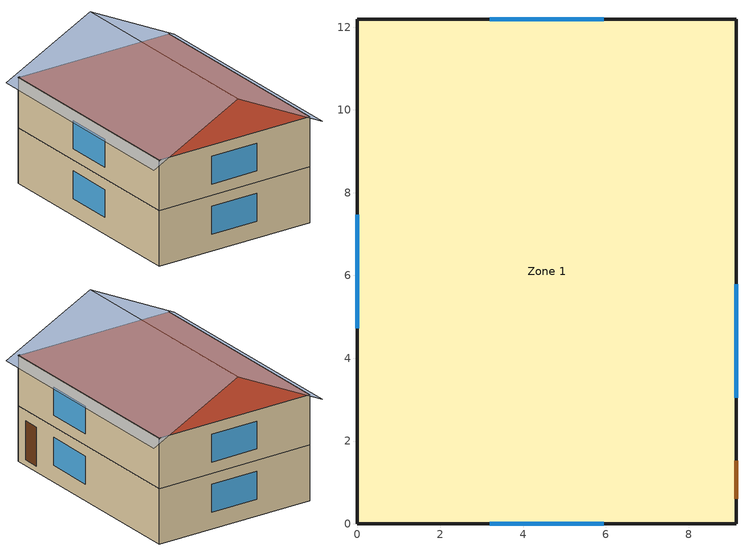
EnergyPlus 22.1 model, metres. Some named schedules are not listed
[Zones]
Zone 1
 floor foundation (Exterior_Slab_UnIns): 0,12.19 9.14,12.19 9.14,0 0,0 z-0.3
 floor adiabatic (Interior_Floor): 0,12.19 9.14,12.19 9.14,0 0,0 z2.74
 wall outside (Exterior_Roof_R-100): 9.14,0 9.14,12.19 0,12.19 0,0 9.14,0 z-0.3:2.74; 9.14,12.19 0,12.19 0,0 9.14,0 9.14,12.19 z2.74:5.49
 window (Ext_Window1_Base): 9.14,3.05 9.14,5.79 / 5.94,12.19 3.2,12.19 / 0,7.47 0,4.72 / 3.2,0 5.94,0 z0.61:2.13; 9.14,3.05 9.14,5.79 / 5.94,12.19 3.2,12.19 / 0,7.47 0,4.72 / 3.2,0 5.94,0 z3.35:4.88
 door (Ext_Door1): 9.14,0.61 9.14,1.52 z0:2.13
 roof outside (Exterior_Roof_R-100): 0,0 9.14,0 9.14,12.19 0,12.19 z5.49
shading: 4.57,-0.3,7.77 9.69,-0.3,5.21 9.69,12.5,5.21 4.57,12.5,7.77; 4.57,12.5,7.77 -0.55,12.5,5.21 -0.55,-0.3,5.21 4.57,-0.3,7.77
[BUILDING]
test4: North Axis=0; Terrain=City; Loads Convergence Tolerance Value=0.04; Temperature Convergence Tolerance Value=0.4; Solar Distribution=FullInteriorAndExterior; Maximum Number of Warmup Days=25; Minimum Number of Warmup Days=6
[SizingPeriod:DesignDay] Day of Month=21; DryBulb Temperature Range Modifier Type=DefaultMultipliers; Humidity Condition Type=Wetbulb; Barometric Pressure=99110; Rain Indicator=No; Snow Indicator=No; Daylight Saving Time Indicator=No
Name | Month | Day Type | Maximum DryBulb Temperature | Daily DryBulb Temperature Range | Wetbulb or DewPoint at Maximum DryBulb | Wind Speed | Wind Direction | Solar Model Indicator | Sky Clearness | ASHRAE Clear Sky Optical Depth for Beam Irradiance taub | ASHRAE Clear Sky Optical Depth for Diffuse Irradiance taud
Chicago Midway Ap Ann Htg 99.6% Condns DB | 1 | WinterDesignDay | -18.7 | 0 | -18.7 | 5.3 | 300 | ASHRAEClearSky | 0
Chicago Midway Ap Ann Htg 99% Condns DB | 1 | WinterDesignDay | -15.4 | 0 | -15.4 | 5.3 | 300 | ASHRAEClearSky | 0
Chicago Midway Ap Ann Clg .4% Condns DB=>MWB | 7 | SummerDesignDay | 33.4 | 8.8 | 23.8 | 5.6 | 220 | ASHRAETau |  | 0.457 | 2.043
Chicago Midway Ap Ann Clg 1% Condns DB=>MWB | 7 | SummerDesignDay | 32 | 8.8 | 23 | 5.6 | 220 | ASHRAETau |  | 0.457 | 2.043
[MATERIAL] Thermal Absorptance=0.9; Solar Absorptance=0.7; Visible Absorptance=0.7
Name | Roughness | Thickness | Conductivity | Density | Specific Heat
G05_25mm_wood | MediumSmooth | 0.0254 | 0.15 | 608 | 1630
G01a_19mm_gypsum_board | MediumSmooth | 0.019 | 0.16 | 800 | 1090
M15_200mm_heavyweight_concrete | MediumRough | 0.2032 | 1.95 | 2240 | 900
Plywood_(Douglas_Fir)_-_12.7mm | Smooth | 0.0127 | 0.12 | 540 | 1210
FG_Attic_R-100 | MediumRough | 0.72644 | 0.0411979 | 64 | 960
[MATERIAL:AIRGAP]
F05_Ceiling_air_space_resistance: Thermal Resistance=0.18
[WINDOWMATERIAL:SIMPLEGLAZINGSYSTEM]
Ext_Window1_Base: UFactor=1.41957; Solar Heat Gain Coefficient=0.6
[WINDOWMATERIAL:SHADE]
HighReflect: Solar Transmittance=0.1; Solar Reflectance=0.8; Visible Transmittance=0.1; Visible Reflectance=0.8; Infrared Hemispherical Emissivity=0.8; Infrared Transmittance=0.1; Thickness=0.005; Conductivity=0.1; Shade to Glass Distance=0.05; Top Opening Multiplier=0.5; Bottom Opening Multiplier=0.5; LeftSide Opening Multiplier=0.5; RightSide Opening Multiplier=0.5; Airflow Permeability=0
[CONSTRUCTION]
Ext_Window1_Base: Ext_Window1_Base
Ext_Door1: G05_25mm_wood
Interior_Floor: Plywood_(Douglas_Fir)_-_12.7mm, F05_Ceiling_air_space_resistance, G01a_19mm_gypsum_board
Exterior_Slab_UnIns: M15_200mm_heavyweight_concrete
Exterior_Roof_R-100: FG_Attic_R-100, Plywood_(Douglas_Fir)_-_12.7mm, G01a_19mm_gypsum_board
[Zone]
Zone 1: Multiplier=1; Volume=482.066; Floor Area=197.698; Part of Total Floor Area=Yes
[WINDOWSHADINGCONTROL]
Shading Control: Zone=Zone 1; Shading Type=ExteriorShade; Shading Control Type=OnIfHighSolarOnWindow; Schedule=Shading Availible; Setpoint=100; Shading Control Is Scheduled=Yes; Glare Control Is Active=No; Shading Device Material=HighReflect; Type of Slat Angle Control for Blinds=FixedSlatAngle; Multiple Surface Control Type=Sequential; Fenestration Surface 1=F-WN-1; Fenestration Surface 2=F-WN-2; Fenestration Surface 3=R-WN-1; Fenestration Surface 4=R-WN-2; Fenestration Surface 5=B-WN-1; Fenestration Surface 6=B-WN-2; Fenestration Surface 7=L-WN-1; Fenestration Surface 8=L-WN-2
[FOUNDATION:KIVA]
Slab Details: Interior Horizontal Insulation Depth=0; Exterior Horizontal Insulation Width=0; Wall Height Above Grade=0.2; Wall Depth Below Slab=0; Footing Depth=1.3716
[SURFACEPROPERTY:EXPOSEDFOUNDATIONPERIMETER]
Slab: Exposed Perimeter Calculation Method=ExposedPerimeterFraction; Exposed Perimeter Fraction=1; Surface Segment 1 Exposed=Yes
[PEOPLE]
Zone Occupants: Zone or ZoneList=Zone 1; Number of People Schedule=OUTAGE:Occupant_Schedule; Number of People Calculation Method=People; Number of People=4; Fraction Radiant=0.3; Sensible Heat Fraction=autocalculate; Activity Level Schedule=Occupant_Activity_Schedule; Carbon Dioxide Generation Rate=3.82e-08; Enable ASHRAE 55 Comfort Warnings=No; Mean Radiant Temperature Calculation Type=ZoneAveraged; Work Efficiency Schedule=Occupant_Eff_Schedule; Clothing Insulation Calculation Method=ClothingInsulationSchedule; Clothing Insulation Calculation Method Schedule=Occupant_Clothing_Schedule; Clothing Insulation Schedule=Occupant_Clothing_Schedule; Air Velocity Schedule=AirVelocitySch; Thermal Comfort Model 1 Type=Pierce
[LIGHTS]
PhiusLights: Zone or ZoneList=Zone 1; Schedule=Phius_Lighting; Design Level Calculation Method=LightingLevel; Lighting Level=12.0697; Return Air Fraction=0; Fraction Radiant=0.6; Fraction Visible=0.2; Fraction Replaceable=1; EndUse Subcategory=General; Return Air Fraction Calculated from Plenum Temperature=No; Return Air Fraction Function of Plenum Temperature Coefficient 1=0; Return Air Fraction Function of Plenum Temperature Coefficient 2=0
[ELECTRICEQUIPMENT] Zone or ZoneList=Zone 1; Schedule=Always_On; Design Level Calculation Method=EquipmentLevel; Fraction Latent=0; Fraction Lost=0; EndUse Subcategory=General
Name | Design Level | Fraction Radiant
Fridge | 0.0507991 | 1
PhiusMELs | 100 | 0.5
[ZONEINFILTRATION:FLOWCOEFFICIENT]
Zone_Infiltration: Zone=Zone 1; Schedule=Always_On; Flow Coefficient=0.004; Stack Coefficient=0.078; Pressure Exponent=0.67; Wind Coefficient=0.17; Shelter Factor=0.9
[ZONEVENTILATION:WINDANDSTACKOPENAREA]
OperableWindows-N: Zone=Zone 1; Opening Area=1; Opening Area Fraction Schedule=WindowFraction2; Opening Effectiveness=autocalculate; Effective Angle=0; Height Difference=1.524; Discharge Coefficient for Opening=autocalculate; Minimum Indoor Temperature=15; Maximum Indoor Temperature=100; Delta Temperature=-100; Minimum Outdoor Temperature=-100; Maximum Outdoor Temperature=100; Maximum Wind Speed=10
[EXTERIOR:LIGHTS]
PhiusExtLight: Schedule=Always_On; Design Level=1; Control Option=AstronomicalClock; EndUse Subcategory=General
[DESIGNSPECIFICATION:OUTDOORAIR]
SZ_DSOA_Zone_1: Outdoor Air Method=Flow/Zone; Outdoor Air Flow per Person=0.00708; Outdoor Air Flow per Zone Floor Area=0; Outdoor Air Flow per Zone=0.0117987; Outdoor Air Flow Air Changes per Hour=0
[DESIGNSPECIFICATION:ZONEAIRDISTRIBUTION]
SZ_DSZAD_Zone_1: Zone Air Distribution Effectiveness in Cooling Mode=1; Zone Air Distribution Effectiveness in Heating Mode=1; Zone Secondary Recirculation Fraction=0; Minimum Zone Ventilation Efficiency=0
[SIZING:ZONE]
Zone 1: Zone Cooling Design Supply Air Temperature Input Method=SupplyAirTemperature; Zone Cooling Design Supply Air Temperature=12.8; Zone Cooling Design Supply Air Temperature Difference=11.11; Zone Heating Design Supply Air Temperature Input Method=SupplyAirTemperature; Zone Heating Design Supply Air Temperature=50; Zone Heating Design Supply Air Temperature Difference=30; Zone Cooling Design Supply Air Humidity Ratio=0.008; Zone Heating Design Supply Air Humidity Ratio=0.008; Design Specification Outdoor Air Object=SZ_DSOA_Zone_1; Cooling Design Air Flow Method=DesignDay; Cooling Design Air Flow Rate=0; Cooling Minimum Air Flow per Zone Floor Area=0.000762; Cooling Minimum Air Flow=0; Cooling Minimum Air Flow Fraction=0.2; Heating Design Air Flow Method=DesignDay; Heating Design Air Flow Rate=0; Heating Maximum Air Flow per Zone Floor Area=0.002032; Heating Maximum Air Flow=0.141576; Heating Maximum Air Flow Fraction=0.3; Design Specification Zone Air Distribution Object=SZ_DSZAD_Zone_1; Account for Dedicated Outdoor Air System=No; Dedicated Outdoor Air System Control Strategy=NeutralSupplyAir; Dedicated Outdoor Air Low Setpoint Temperature for Design=autosize; Dedicated Outdoor Air High Setpoint Temperature for Design=autosize
[ZONECONTROL:THERMOSTAT]
Zone_1_Thermostat: Zone or ZoneList=Zone 1; Control Type Schedule=HVAC_Always_4; Control 1=HP_Thermostat_Dual_SP_Control; Temperature Difference Between Cutout And Setpoint=0
[THERMOSTATSETPOINT:DUALSETPOINT]
HP_Thermostat_Dual_SP_Control: Heating Setpoint Temperature Schedule=Phius_68F; Cooling Setpoint Temperature Schedule=Phius_77F
[ZONEHVAC:PACKAGEDTERMINALHEATPUMP]
Zone1PTHP: Availability Schedule=PTHP_Avail; Cooling Supply Air Flow Rate=autosize; Heating Supply Air Flow Rate=autosize; Cooling Outdoor Air Flow Rate=autosize; Heating Outdoor Air Flow Rate=autosize; Supply Air Fan=Zone1PTHPFan; Heating Coil=Zone1PTHPDXHeatCoil; Heating Convergence Tolerance=0.001; Cooling Coil=Zone1PTHPDXCoolCoil; Cooling Convergence Tolerance=0.001; Supplemental Heating Coil=Zone1PTHPSupHeater; Maximum Supply Air Temperature from Supplemental Heater=50; Maximum Outdoor DryBulb Temperature for Supplemental Heater Operation=10; Fan Placement=BlowThrough; Capacity Control Method=None; Minimum Supply Air Temperature in Cooling Mode=autosize; Maximum Supply Air Temperature in Heating Mode=autosize
[ZONEHVAC:ENERGYRECOVERYVENTILATOR]
ERV1: Availability Schedule=ERV_Avail; Heat Exchanger=ERV_Core; Supply Air Flow Rate=0.047; Exhaust Air Flow Rate=0.047; Supply Air Fan=ERV_Supply_Fan; Exhaust Air Fan=ERV_Exhaust_Fan
[Zone equipment]
Zone 1: ERV1, Zone1PTHP
[FAN:SYSTEMMODEL]
Zone1PTHPFan: Availability Schedule=PTHP_Avail; Design Maximum Air Flow Rate=autosize; Speed Control Method=Continuous; Electric Power Minimum Flow Rate Fraction=0; Design Pressure Rise=0.75; Motor Efficiency=0.9; Motor In Air Stream Fraction=1; Design Electric Power Consumption=autosize; Design Power Sizing Method=TotalEfficiencyAndPressure; Electric Power Per Unit Flow Rate Per Unit Pressure=1.66667; Fan Total Efficiency=0.5; Electric Power Function of Flow Fraction Curve=CombinedPowerAndFanEff; EndUse Subcategory=General; Number of Speeds=1
[FAN:ONOFF] Availability Schedule=Always_On; Fan Total Efficiency=0.6; Pressure Rise=249.089; Maximum Flow Rate=autosize; Motor Efficiency=0.8; Motor In Airstream Fraction=1; EndUse Subcategory=ERV_Fan
ERV_Supply_Fan; ERV_Exhaust_Fan
[COIL:COOLING:DX:SINGLESPEED]
Zone1PTHPDXCoolCoil: Availability Schedule=PTHP_Avail; Gross Rated Total Cooling Capacity=autosize; Gross Rated Sensible Heat Ratio=0.75; Gross Rated Cooling COP=3; Rated Air Flow Rate=autosize; Rated Evaporator Fan Power Per Volume Flow Rate=773.3; Total Cooling Capacity Function of Temperature Curve=HPACCoolCapFT; Total Cooling Capacity Function of Flow Fraction Curve=HPACCoolCapFFF; Energy Input Ratio Function of Temperature Curve=HPACEIRFT; Energy Input Ratio Function of Flow Fraction Curve=HPACEIRFFF; Part Load Fraction Correlation Curve=HPACPLFFPLR; Minimum Outdoor DryBulb Temperature for Compressor Operation=-25; Nominal Time for Condensate Removal to Begin=0; Ratio of Initial Moisture Evaporation Rate and Steady State Latent Capacity=0; Maximum Cycling Rate=0; Latent Capacity Time Constant=0; Condenser Type=AirCooled; Evaporative Condenser Effectiveness=0.9; Evaporative Condenser Pump Rated Power Consumption=0; Crankcase Heater Capacity=0; Maximum Outdoor DryBulb Temperature for Crankcase Heater Operation=10; Basin Heater Capacity=0; Basin Heater Setpoint Temperature=2; Report ASHRAE Standard 127 Performance Ratings=No
[COIL:HEATING:ELECTRIC]
Zone1PTHPSupHeater: Availability Schedule=PTHP_Avail; Efficiency=1; Nominal Capacity=autosize
[COIL:HEATING:DX:SINGLESPEED]
Zone1PTHPDXHeatCoil: Availability Schedule=PTHP_Avail; Gross Rated Heating Capacity=autosize; Gross Rated Heating COP=3; Rated Air Flow Rate=autosize; Rated Supply Fan Power Per Volume Flow Rate=773.3; Heating Capacity Function of Temperature Curve=HPACHeatCapFT; Heating Capacity Function of Flow Fraction Curve=HPACHeatCapFFF; Energy Input Ratio Function of Temperature Curve=HPACHeatEIRFT; Energy Input Ratio Function of Flow Fraction Curve=HPACHeatEIRFFF; Part Load Fraction Correlation Curve=HPACCOOLPLFFPLR; Minimum Outdoor DryBulb Temperature for Compressor Operation=0; Maximum Outdoor DryBulb Temperature for Defrost Operation=5; Crankcase Heater Capacity=200; Maximum Outdoor DryBulb Temperature for Crankcase Heater Operation=10; Defrost Strategy=Resistive; Defrost Control=TIMED; Defrost Time Period Fraction=0.166667; Resistive Defrost Heater Capacity=autosize; Region number for calculating HSPF=4; Secondary Coil Fan Flow Scaling Factor=1.25
[HEATEXCHANGER:AIRTOAIR:SENSIBLEANDLATENT]
ERV_Core: Availability Schedule=Always_On; Nominal Supply Air Flow Rate=0.047; Sensible Effectiveness at 100 Heating Air Flow=0.75; Latent Effectiveness at 100 Heating Air Flow=0.4; Sensible Effectiveness at 75 Heating Air Flow=0.75; Latent Effectiveness at 75 Heating Air Flow=0.4; Sensible Effectiveness at 100 Cooling Air Flow=0.75; Latent Effectiveness at 100 Cooling Air Flow=0.4; Sensible Effectiveness at 75 Cooling Air Flow=0.75; Latent Effectiveness at 75 Cooling Air Flow=0.4; Nominal Electric Power=0; Supply Air Outlet Temperature Control=No; Heat Exchanger Type=Plate; Frost Control Type=ExhaustAirRecirculation; Threshold Temperature=-5; Initial Defrost Time Fraction=0.083; Rate of Defrost Time Fraction Increase=0.012; Economizer Lockout=Yes
[SCHEDULE:COMPACT]
Phius_Lighting: Through: 12/31, For: AllDays, Until: 1:00, 0.008, Until: 2:00, 0.008, Until: 3:00, 0.008, Until: 4:00, 0.008, Until: 5:00, 0.024, Until: 6:00, 0.05, Until: 7:00, 0.056, Until: 8:00, 0.05, Until: 9:00, 0.022, Until: 10:00, 0.015, Until: 11:00, 0.015, Until: 12:00, 0.015, Until: 13:00, 0.015, Until: 14:00, 0.015, Until: 15:00, 0.026, Until: 16:00, 0.015, Until: 17:00, 0.056, Until: 18:00, 0.078, Until: 19:00, 0.105, Until: 20:00, 0.126, Until: 21:00, 0.128, Until: 22:00, 0.088, Until: 23:00, 0.049, Until: 24:00, 0.02
Occupant_Activity_Schedule: Through: 12/31, For: AllDays, Until: 24:00, 120
Occupant_Eff_Schedule: Through: 12/31, For: AllDays, Until: 24:00, 0
Occupant_Clothing_Schedule: Through: 04/30, For: AllDays, Until: 24:00, 1, Through: 09/30, For: AllDays, Until: 24:00, 0.3, Through: 12/31, For: AllDays, Until: 24:00, 1
OUTAGE:Occupant_Schedule: Through: 12/31, For: AllDays, Until: 24:00, 1
[SCHEDULE:CONSTANT]
Name | Hourly Value
WindowFraction2 | 0
HVAC_ALWAYS_4 | 4
Phius_68F | 20
Phius_77F | 25
AirVelocitySch | 0.16
Always_On; ERV_Avail; PTHP_Avail | 1
[CURVE:QUADRATIC] Input Unit Type for X=Dimensionless; Output Unit Type=Dimensionless
Name | Coefficient1 Constant | Coefficient2 x | Coefficient3 x2 | Minimum Value of x | Maximum Value of x
HPACCoolCapFFF | 0.8 | 0.2 | 0 | 0.5 | 1.5
HPACEIRFFF | 1.1552 | -0.1808 | 0.0256 | 0.5 | 1.5
HPACPLFFPLR | 0.85 | 0.15 | 0 | 0 | 1
HPACHeatEIRFFF | 1.3824 | -0.4336 | 0.0512 | 0 | 1
HPACCOOLPLFFPLR | 0.75 | 0.25 | 0 | 0 | 1
[CURVE:CUBIC] Output Unit Type=Dimensionless
Name | Coefficient1 Constant | Coefficient2 x | Coefficient3 x2 | Coefficient4 x3 | Minimum Value of x | Maximum Value of x | Minimum Curve Output | Maximum Curve Output | Input Unit Type for X
CombinedPowerAndFanEff | 0 | 0.027411 | 0.00874 | 0.969563 | 0.5 | 1.5 | 0.01 | 1.5 | Dimensionless
HPACHeatCapFT | 0.758746 | 0.027626 | 0.000148716 | 3.4992e-06 | -20 | 20 |  |  | Temperature
HPACHeatCapFFF | 0.84 | 0.16 | 0 | 0 | 0.5 | 1.5 |  |  | Dimensionless
HPACHeatEIRFT | 1.19248 | -0.0300438 | 0.00103745 | -2.3328e-05 | -20 | 20 |  |  | Temperature
[CURVE:BIQUADRATIC] Minimum Value of x=12.77778; Maximum Value of x=23.88889; Minimum Value of y=18; Maximum Value of y=46.11111; Input Unit Type for X=Temperature; Input Unit Type for Y=Temperature; Output Unit Type=Dimensionless
Name | Coefficient1 Constant | Coefficient2 x | Coefficient3 x2 | Coefficient4 y | Coefficient5 y2 | Coefficient6 xy
HPACCoolCapFT | 0.942588 | 0.00954335 | 0.00068377 | -0.0110427 | 5.249e-06 | -9.72e-06
HPACEIRFT | 0.342414 | 0.034885 | -0.0006237 | 0.00497722 | 0.000437951 | -0.000728028
